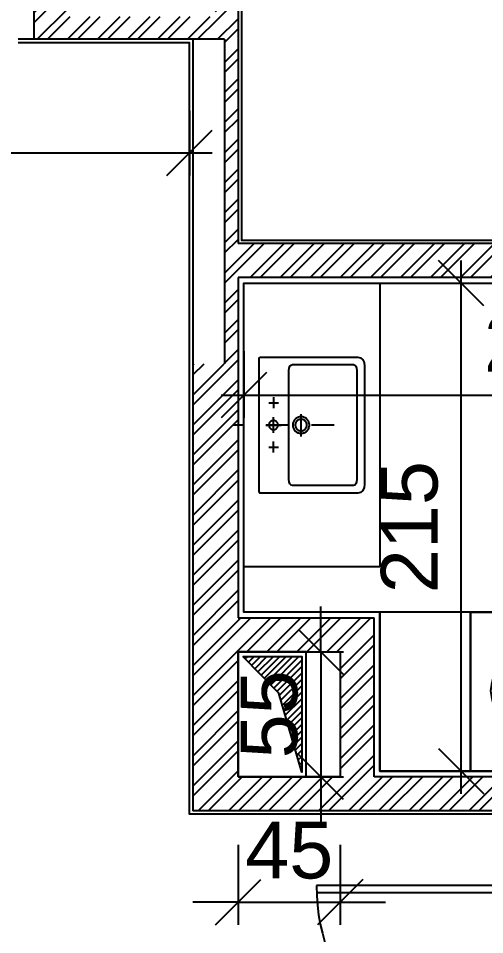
# Model space of a CAD drawing. Extents: x -1.7 to 43, y -165.8 to -101.1.
# Drawn here: x 4.058 to 6.116, y -113.496 to -109.458 of the extents above; entities that cross this region are included whole.
import ezdxf

# ---------------------------------------------------------------- set-up
doc = ezdxf.new("R2010")
doc.units = 0
doc.header["$MEASUREMENT"] = 0
doc.header["$PDMODE"] = 35
doc.header["$PDSIZE"] = 0.3
doc.linetypes.add('CENTER', pattern=[2, 1.25, -0.25, 0.25, -0.25])
doc.linetypes.add('DASHDOTX2', pattern=[50.8, 25.4, -12.7, 0, -12.7])
doc.layers.get('0').update_dxf_attribs({"linetype": 'CONTINUOUS'})
doc.layers.get('DEFPOINTS').update_dxf_attribs({"linetype": 'CONTINUOUS'})
for name, color, linetype in [('A-AXIS-SANITARY', 10, 'DASHDOTX2'), ('a-dim', 3, 'CONTINUOUS'), ('A-DOORS', 1, 'CONTINUOUS'), ('A-FLOR-PFIX', 61, 'CONTINUOUS'), ('A-HATCH-WALL', 8, 'CONTINUOUS'), ('A-PLASTER', 8, 'CONTINUOUS'), ('A-PORTE', 1, 'CONTINUOUS'), ('a-revetement', 1, 'CONTINUOUS'), ('A-SANIT', 95, 'CONTINUOUS'), ('A-SECT-TILE', 12, 'CONTINUOUS'), ('a-shaft', 251, 'CONTINUOUS'), ('A-WALL', 4, 'CONTINUOUS'), ('S-2ND-3RD-4-5-6TH$0$A-SHAFT 2-3-4-5-6', 8, 'CONTINUOUS')]:
    doc.layers.add(name, color=color, linetype=linetype)
doc.styles.add('A100-STEXT', font='ARIAL.TTF', dxfattribs={"height": 0.25})
doc.dimstyles.new('A100-DIM', dxfattribs={"dimtxt": 0.25, "dimasz": 0.2, "dimexe": 0.1, "dimexo": 0.3, "dimgap": 0.1, "dimtad": 1, "dimlfac": 100, "dimrnd": 0.5, "dimdsep": 46, "dimtxsty": 'A100-STEXT', "dimblk1": 'OBLIQUE', "dimblk2": 'OBLIQUE', "dimsah": 1, "dimcen": -0.05, "dimdle": 0.1, "dimclrd": 15, "dimclre": 15, "dimclrt": 256, "dimadec": 0, "dimazin": 0, "dimtfac": 0.28, "dimtix": 1, "dimtmove": 2, "dimatfit": 3, "dimldrblk": 'OBLIQUE', "dimfxl": 0, "dimtolj": 1, "dimarcsym": 0})

# ---------------------------------------------------------------- blocks, each defined once
blk = doc.blocks.new('P90E18D')
at = {"layer": 'A-PORTE'}
for p, q in [((0, 0), (0.05, 0)), ((0, -0.18), (0, 0)), ((0.05, 0), (0.05, -0.13)), ((0.9, 0), (0.85, 0)), ((0.85, 0), (0.85, -0.13)), ((0.9, -0.18), (0.9, 0)), ((0.05, -0.13), (0.03, -0.13)), ((0.03, -0.13), (0.03, -0.18)), ((0.85, -0.13), (0.87, -0.13)), ((0.87, -0.13), (0.87, -0.18)), ((0.03, -0.18), (0, -0.18)), ((0.06, -0.18), (0.02, -0.18)), ((0.03, -0.18), (0.03, -1.02)), ((0.06, -1.02), (0.06, -0.18)), ((0.87, -0.18), (0.9, -0.18))]:
    blk.add_line(p, q, dxfattribs=at)
blk.add_arc((0.03, -0.18), 0.84, 270, 360, dxfattribs=at)
blk = doc.blocks.new('bathtub')
at = {"layer": 'A-SANIT'}
for p, q in [((-0.7, 0), (-0.7, 1.7)), ((0, 0), (0, 1.7)), ((-0.5761, 1.3825), (-0.5761, 0.9759)), ((-0.1322, 1.3819), (-0.1322, 0.9753)), ((-0.6305, 1.3586), (-0.6305, 0.3667)), ((-0.0778, 1.3586), (-0.0778, 0.3667)), ((-0.6305, 0.9759), (-0.5761, 0.9759)), ((-0.0778, 0.9753), (-0.1322, 0.9753)), ((-0.6305, 0.937), (-0.5916, 0.937)), ((-0.0778, 0.9364), (-0.1167, 0.9364)), ((-0.5761, 0.9214), (-0.5761, 0.8903)), ((-0.1322, 0.9208), (-0.1322, 0.8897)), ((-0.6305, 0.8747), (-0.5916, 0.8747)), ((-0.0778, 0.8742), (-0.1167, 0.8742)), ((-0.6305, 0.8359), (-0.5851, 0.8359)), ((-0.0778, 0.8353), (-0.1232, 0.8353))]:
    blk.add_line(p, q, dxfattribs=at)
blk.add_lwpolyline([(0, 1.7), (-0.7, 1.7), (-0.7, 0), (0, 0)], close=True, dxfattribs=at)
for centre, radius, start, end in [((-0.3498, 1.3363), 0.2816, 90.8902, 175.4646), ((-0.3573, 1.3377), 0.2803, 4.283, 89.3622), ((-0.3661, 1.3819), 0.21, 86.743, 180), ((-0.3422, 1.3819), 0.21, 0, 93.257), ((-0.5916, 0.9214), 0.0156, 0, 90), ((-0.1167, 0.9208), 0.0156, 90, 180), ((-0.5916, 0.8903), 0.0156, 270, 0), ((-0.1167, 0.8897), 0.0156, 180, 270), ((-0.5851, 0.8203), 0.0156, 23.3684, 90), ((-0.6191, 0.8056), 0.0526, 349.51, 23.3684), ((-0.0892, 0.805), 0.0526, 156.6316, 190.49), ((-0.1232, 0.8197), 0.0156, 90, 156.6316), ((-5.5617, 1.4689), 5.0395, 348.0986, 352.3207), ((4.8534, 1.4689), 5.0395, 187.6793, 191.9014), ((-0.3542, 0.4296), 0.2764, 180, 0), ((-0.3245, 0.3937), 0.3073, 185.0523, 264.4541), ((-0.3838, 0.3937), 0.3073, 275.5459, 354.9477)]:
    blk.add_arc(centre, radius, start, end, dxfattribs=at)
blk = doc.blocks.new('A$C110900A5')
at = {"layer": 'A-AXIS-SANITARY', "linetype": 'CENTER', "ltscale": 0.1}
blk.add_line((294.5, -331.2), (294.5, 114.1), dxfattribs=at)
blk.add_lwpolyline([(244.7, -184.8), (342.1, -184.8)], dxfattribs=at)
at = {"layer": 'A-FLOR-PFIX'}
for points in [[(594.2, -3.5), (594.2, -4.8), (594.2, -8.4), (594.2, -22.1), (594.2, -43.4), (594.2, -71.1), (594.2, -103.8), (594.2, -140.3), (594.2, -219.7), (594.2, -299), (594.2, -335.6), (594.2, -368.3), (594.2, -395.9), (594.2, -417.3), (594.2, -431), (594.2, -434.6), (594.2, -435.8), (591.1, -447.3), (582.6, -456.6), (570, -462.9), (554.5, -465.2), (553, -465.2), (548.6, -465.2), (541.6, -465.2), (532.1, -465.2), (506.5, -465.2), (473.2, -465.2), (433.9, -465.2), (390, -465.2), (294.5, -465.2), (199, -465.2), (155.1, -465.2), (115.8, -465.2), (82.5, -465.2), (56.9, -465.2), (47.4, -465.2), (40.4, -465.2), (36, -465.2), (34.5, -465.2), (19.1, -462.9), (6.4, -456.6), (-2.1, -447.3), (-5.2, -435.8), (-5.2, -434.6), (-5.2, -431), (-5.2, -417.3), (-5.2, -395.9), (-5.2, -368.3), (-5.2, -335.6), (-5.2, -299), (-5.2, -219.7), (-5.2, -140.3), (-5.2, -103.8), (-5.2, -71.1), (-5.2, -43.4), (-5.2, -22.1), (-5.2, -8.4), (-5.2, -4.8), (-5.2, -3.5), (-1.7, 0), (0, 0), (5, 0), (12.9, 0), (23.8, 0), (37.2, 0), (53, 0), (90.9, 0), (135.7, 0), (185.7, 0), (294.5, 0), (403.3, 0), (453.3, 0), (498.2, 0), (536, 0), (551.8, 0), (565.3, 0), (576.1, 0), (584.1, 0), (589, 0), (590.7, 0), (594.2, -3.5)], [(294.5, -28.9), (294.5, -97.7)], [(172.9, -63), (221.3, -63)], [(196.6, -43.2), (196.6, -85)], [(260.6, -63), (329.4, -63)], [(314.7, -63), (314.6, -61), (314.3, -59), (313.8, -57), (313.1, -55.2), (312.3, -53.4), (311.3, -51.7), (310.1, -50.2), (308.8, -48.7), (307.4, -47.4), (305.8, -46.3), (304.1, -45.2), (302.4, -44.4), (300.5, -43.7), (298.6, -43.2), (296.6, -42.9), (294.5, -42.8), (292.4, -42.9), (290.4, -43.2), (288.5, -43.7), (286.6, -44.4), (284.9, -45.2), (283.2, -46.3), (281.6, -47.4), (280.2, -48.7), (278.9, -50.2), (277.7, -51.7), (276.7, -53.4), (275.9, -55.2), (275.2, -57), (274.7, -59), (274.4, -61), (274.3, -63), (274.4, -65.1), (274.7, -67.1), (275.2, -69), (275.9, -70.9), (276.7, -72.7), (277.7, -74.3), (278.9, -75.9), (280.2, -77.3), (281.6, -78.6), (283.2, -79.8), (284.9, -80.8), (286.6, -81.7), (288.5, -82.4), (290.4, -82.9), (292.4, -83.2), (294.5, -83.3), (296.6, -83.2), (298.6, -82.9), (300.5, -82.4), (302.4, -81.7), (304.1, -80.8), (305.8, -79.8), (307.4, -78.6), (308.8, -77.3), (310.1, -75.9), (311.3, -74.3), (312.3, -72.7), (313.1, -70.9), (313.8, -69), (314.3, -67.1), (314.6, -65.1), (314.7, -63), (314.7, -63)], [(417.2, -63), (368.8, -63)], [(392.5, -43.2), (392.5, -85)], [(561.1, -415.8), (559, -421.8), (553.3, -426.7), (544.9, -430), (534.5, -431.2), (533.1, -431.2), (529.1, -431.2), (522.6, -431.2), (513.9, -431.2), (503, -431.2), (490.2, -431.2), (459.5, -431.2), (423.2, -431.2), (382.6, -431.2), (294.5, -431.2), (206.4, -431.2), (165.9, -431.2), (129.5, -431.2), (98.8, -431.2), (86, -431.2), (75.2, -431.2), (66.4, -431.2), (59.9, -431.2), (55.9, -431.2), (54.5, -431.2), (44.2, -430), (35.7, -426.7), (30, -421.8), (27.9, -415.8), (27.9, -412.8), (27.9, -404.2), (27.9, -390.9), (27.9, -373.7), (27.9, -353.3), (27.9, -330.6), (27.9, -281.1), (27.9, -231.7), (27.9, -209), (27.9, -188.6), (27.9, -171.3), (27.9, -158.1), (27.9, -149.5), (27.9, -146.5), (30, -140.5), (35.7, -135.6), (44.2, -132.3), (54.5, -131.1), (55.9, -131.1), (59.9, -131.1), (66.4, -131.1), (75.2, -131.1), (86, -131.1), (98.8, -131.1), (129.5, -131.1), (165.9, -131.1), (206.4, -131.1), (294.5, -131.1), (382.6, -131.1), (423.2, -131.1), (459.5, -131.1), (490.2, -131.1), (503, -131.1), (513.9, -131.1), (522.6, -131.1), (529.1, -131.1), (533.1, -131.1), (534.5, -131.1), (544.9, -132.3), (553.3, -135.6), (559, -140.5), (561.1, -146.5), (561.1, -149.5), (561.1, -158.1), (561.1, -171.3), (561.1, -188.6), (561.1, -209), (561.1, -231.7), (561.1, -281.1), (561.1, -330.6), (561.1, -353.3), (561.1, -373.7), (561.1, -390.9), (561.1, -404.2), (561.1, -412.8), (561.1, -415.8), (561.1, -415.8)], [(331.2, -184.8), (331, -181), (330.4, -177.4), (329.5, -173.9), (328.3, -170.5), (326.8, -167.3), (324.9, -164.3), (322.8, -161.5), (320.4, -158.9), (317.8, -156.5), (315, -154.4), (312, -152.5), (308.8, -151), (305.4, -149.8), (301.9, -148.9), (298.3, -148.3), (294.5, -148.1), (290.8, -148.3), (287.1, -148.9), (283.6, -149.8), (280.2, -151), (277, -152.5), (274, -154.4), (271.2, -156.5), (268.6, -158.9), (266.2, -161.5), (264.1, -164.3), (262.3, -167.3), (260.7, -170.5), (259.5, -173.9), (258.6, -177.4), (258, -181), (257.8, -184.8), (258, -188.5), (258.6, -192.2), (259.5, -195.7), (260.7, -199.1), (262.3, -202.3), (264.1, -205.3), (266.2, -208.1), (268.6, -210.7), (271.2, -213.1), (274, -215.2), (277, -217), (280.2, -218.6), (283.6, -219.8), (287.1, -220.7), (290.8, -221.3), (294.5, -221.5), (298.3, -221.3), (301.9, -220.7), (305.4, -219.8), (308.8, -218.6), (312, -217), (315, -215.2), (317.8, -213.1), (320.4, -210.7), (322.8, -208.1), (324.9, -205.3), (326.8, -202.3), (328.3, -199.1), (329.5, -195.7), (330.4, -192.2), (331, -188.5), (331.2, -184.8), (331.2, -184.8)], [(320.1, -184.8), (320, -182.2), (319.6, -179.6), (318.9, -177.2), (318.1, -174.8), (317, -172.6), (315.7, -170.5), (314.2, -168.5), (312.6, -166.7), (310.8, -165.1), (308.8, -163.6), (306.7, -162.3), (304.5, -161.2), (302.1, -160.4), (299.7, -159.7), (297.1, -159.3), (294.5, -159.2), (291.9, -159.3), (289.4, -159.7), (286.9, -160.4), (284.5, -161.2), (282.3, -162.3), (280.2, -163.6), (278.2, -165.1), (276.4, -166.7), (274.8, -168.5), (273.3, -170.5), (272, -172.6), (270.9, -174.8), (270.1, -177.2), (269.4, -179.6), (269, -182.2), (268.9, -184.8), (269, -187.4), (269.4, -190), (270.1, -192.4), (270.9, -194.8), (272, -197), (273.3, -199.1), (274.8, -201.1), (276.4, -202.9), (278.2, -204.5), (280.2, -206), (282.3, -207.3), (284.5, -208.4), (286.9, -209.2), (289.4, -209.9), (291.9, -210.2), (294.5, -210.4), (297.1, -210.2), (299.7, -209.9), (302.1, -209.2), (304.5, -208.4), (306.7, -207.3), (308.8, -206), (310.8, -204.5), (312.6, -202.9), (314.2, -201.1), (315.7, -199.1), (317, -197), (318.1, -194.8), (318.9, -192.4), (319.6, -190), (320, -187.4), (320.1, -184.8), (320.1, -184.8)]]:
    blk.add_lwpolyline(points, dxfattribs=at)
blk = doc.blocks.new('_OBLIQUE')
at = {"color": 0, "linetype": 'ByBlock'}
blk.add_line((-0.5, -0.5), (0.5, 0.5), dxfattribs=at)
blk = doc.blocks.new('*D67')
at = {"layer": 'a-dim', "color": 15, "lineweight": -2}
for p, q in [((5.3932, -112.2501), (5.3932, -112.0501)), ((5.3284, -112.2501), (5.4932, -112.2501)), ((5.3932, -112.2501), (5.3932, -112.8001)), ((5.3284, -112.8001), (5.4932, -112.8001)), ((5.3932, -112.8001), (5.3932, -113.0001))]:
    blk.add_line(p, q, dxfattribs=at)
at = {"layer": 'DEFPOINTS', "color": 0}
for p in [(5.0284, -112.2501), (5.0284, -112.8001), (5.3932, -112.8001)]:
    blk.add_point(p, dxfattribs=at)
at = {"layer": 'a-dim', "color": 15, "lineweight": -2, "xscale": 0.2, "yscale": 0.2, "zscale": 0.2}
for p, rotation in [((5.3932, -112.2501), 270), ((5.3932, -112.8001), 90)]:
    blk.add_blockref('_OBLIQUE', p, dxfattribs=dict(at, rotation=rotation))
at = {"layer": 'a-dim', "insert": (5.1661, -112.5251), "char_height": 0.25, "attachment_point": 5, "rotation": 90, "style": 'A100-STEXT'}
blk.add_mtext('\\A1;55', dxfattribs=at)
blk = doc.blocks.new('*D68')
at = {"layer": 'a-dim', "color": 15, "lineweight": -2}
for p, q in [((5.0284, -113.1001), (5.0284, -113.4523)), ((5.4784, -113.1001), (5.4784, -113.4523)), ((5.0284, -113.3523), (4.8284, -113.3523)), ((5.0284, -113.3523), (5.4784, -113.3523)), ((5.4784, -113.3523), (5.6784, -113.3523))]:
    blk.add_line(p, q, dxfattribs=at)
at = {"layer": 'DEFPOINTS', "color": 0}
for p in [(5.0284, -112.8001), (5.4784, -112.8001), (5.4784, -113.3523)]:
    blk.add_point(p, dxfattribs=at)
at = {"layer": 'a-dim', "color": 15, "lineweight": -2, "xscale": 0.2, "yscale": 0.2, "zscale": 0.2}
blk.add_blockref('_OBLIQUE', (5.0284, -113.3523), dxfattribs=at)
at = {"layer": 'a-dim', "color": 15, "lineweight": -2, "xscale": 0.2, "yscale": 0.2, "zscale": 0.2, "rotation": 180}
blk.add_blockref('_OBLIQUE', (5.4784, -113.3523), dxfattribs=at)
at = {"layer": 'a-dim', "insert": (5.2534, -113.1251), "char_height": 0.25, "attachment_point": 5, "style": 'A100-STEXT'}
blk.add_mtext('\\A1;45', dxfattribs=at)
blk = doc.blocks.new('*D69')
at = {"layer": 'a-dim', "color": 15, "lineweight": -2}
for p, q in [((6.0122, -112.8751), (6.0122, -110.5251)), ((5.9534, -110.6251), (6.1122, -110.6251)), ((5.9534, -112.7751), (6.1122, -112.7751))]:
    blk.add_line(p, q, dxfattribs=at)
at = {"layer": 'DEFPOINTS', "color": 0}
for p in [(5.6534, -110.6251), (6.0122, -110.6251), (5.6534, -112.7751)]:
    blk.add_point(p, dxfattribs=at)
at = {"layer": 'a-dim', "color": 15, "lineweight": -2, "xscale": 0.2, "yscale": 0.2, "zscale": 0.2}
for p, rotation in [((6.0122, -110.6251), 90), ((6.0122, -112.7751), 270)]:
    blk.add_blockref('_OBLIQUE', p, dxfattribs=dict(at, rotation=rotation))
at = {"layer": 'a-dim', "insert": (5.7845, -111.7001), "char_height": 0.25, "attachment_point": 5, "rotation": 90, "style": 'A100-STEXT'}
blk.add_mtext('\\A1;215', dxfattribs=at)
blk = doc.blocks.new('*D70')
at = {"layer": 'a-dim', "color": 15, "lineweight": -2}
for p, q in [((5.0534, -110.9251), (5.0534, -111.2186)), ((7.7534, -110.9251), (7.7534, -111.2186)), ((4.9534, -111.1186), (7.8534, -111.1186))]:
    blk.add_line(p, q, dxfattribs=at)
at = {"layer": 'DEFPOINTS', "color": 0}
for p in [(5.0534, -110.6251), (7.7534, -110.6251), (7.7534, -111.1186)]:
    blk.add_point(p, dxfattribs=at)
at = {"layer": 'a-dim', "color": 15, "lineweight": -2, "xscale": 0.2, "yscale": 0.2, "zscale": 0.2, "rotation": 180}
blk.add_blockref('_OBLIQUE', (5.0534, -111.1186), dxfattribs=at)
at = {"layer": 'a-dim', "color": 15, "lineweight": -2, "xscale": 0.2, "yscale": 0.2, "zscale": 0.2}
blk.add_blockref('_OBLIQUE', (7.7534, -111.1186), dxfattribs=at)
at = {"layer": 'a-dim', "insert": (6.4034, -110.891), "char_height": 0.25, "attachment_point": 5, "style": 'A100-STEXT'}
blk.add_mtext('\\A1;270', dxfattribs=at)
blk = doc.blocks.new('*D80')
at = {"layer": 'a-dim', "color": 15, "lineweight": -2}
for p, q in [((0.4934, -109.8651), (0.4934, -110.151)), ((4.8134, -109.8651), (4.8134, -110.151)), ((0.3934, -110.051), (4.9134, -110.051))]:
    blk.add_line(p, q, dxfattribs=at)
at = {"layer": 'DEFPOINTS', "color": 0}
for p in [(0.4934, -109.5651), (4.8134, -109.5651), (4.8134, -110.051)]:
    blk.add_point(p, dxfattribs=at)
at = {"layer": 'a-dim', "color": 15, "lineweight": -2, "xscale": 0.2, "yscale": 0.2, "zscale": 0.2, "rotation": 180}
blk.add_blockref('_OBLIQUE', (0.4934, -110.051), dxfattribs=at)
at = {"layer": 'a-dim', "color": 15, "lineweight": -2, "xscale": 0.2, "yscale": 0.2, "zscale": 0.2}
blk.add_blockref('_OBLIQUE', (4.8134, -110.051), dxfattribs=at)
at = {"layer": 'a-dim', "insert": (2.6534, -109.8233), "char_height": 0.25, "attachment_point": 5, "style": 'A100-STEXT'}
blk.add_mtext('\\A1;432', dxfattribs=at)

msp = doc.modelspace()

# ---------------------------------------------------------------- hatches: boundary and pattern name
at = {"layer": 'A-HATCH-WALL'}
h = msp.add_hatch(dxfattribs=at)
h.set_pattern_fill('ANSI32', color=256, scale=0.25, style=0)
h.set_pattern_definition([(45, (5e-11, -162.35014), (-0.06629126, 0.06629126), []), (45, (0.04419, -162.35014), (-0.06629126, 0.06629126), [])])
h.paths.add_polyline_path([(4.27837, -109.45014), (4.27837, -109.40014), (4.87837, -109.40014), (4.87837, -107.22014), (4.92837, -107.22014), (4.92837, -109.45014)], flags=16)
h.paths.add_polyline_path([(5.02837, -112.25014), (5.47837, -112.25014), (5.47837, -112.80014), (5.02837, -112.80014)], flags=16)
h.paths.add_polyline_path([(4.96837, -110.98014), (4.82837, -110.98014), (4.82837, -112.95014), (6.22837, -112.95014), (6.22837, -113.25014), (6.37837, -113.25014), (6.37837, -112.95014), (8.12837, -112.95014), (8.12837, -112.80014), (7.92837, -112.80014), (7.92837, -112.00014), (7.77837, -112.00014), (7.77837, -112.80014), (5.62837, -112.80014), (5.62837, -112.10014), (5.02837, -112.10014), (5.02837, -110.60014), (7.77837, -110.60014), (7.77837, -111.20014), (7.92837, -111.20014), (7.92837, -110.45014), (5.02837, -110.45014), (5.02837, -107.12014), (4.72837, -107.12014), (4.72837, -109.25014), (4.12837, -109.25014), (4.12837, -109.55014), (4.96837, -109.55014)])
at = {"layer": 'a-shaft'}
h = msp.add_hatch(dxfattribs=at)
h.set_pattern_fill('_USER,_O', color=256, scale=0.02, angle=405, pattern_type=0)
h.set_pattern_definition([(44.9999999995, (23798.250082, -338494.375244), (-0.0141421356236, 0.0141421356238), [])])
h.paths.add_polyline_path([(5.20822, -112.43206), (5.30837, -112.78014), (5.30837, -112.27014), (5.04837, -112.27014)])

# ---------------------------------------------------------------- linework, layer by layer
at = {"layer": 'A-FLOR-PFIX'}
for points in [[(5.65337, -111.87514), (5.05337, -111.87514), (5.05337, -110.62514), (5.65337, -110.62514)], [(6.05337, -112.07514), (5.65337, -112.07514), (5.65337, -112.77514), (6.05337, -112.77514)]]:
    msp.add_lwpolyline(points, close=True, dxfattribs=at)
at = {"layer": 'A-PLASTER'}
for points in [[(5.04337, -107.05014), (5.04337, -110.43514), (7.94337, -110.43514), (7.94337, -111.20014)], [(6.21337, -113.25014), (6.21337, -112.96514), (4.81337, -112.96514), (4.81337, -109.56514), (4.05837, -109.56514)], [(7.75337, -112.00014), (7.75337, -112.77514), (5.65337, -112.77514), (5.65337, -112.07514), (5.05337, -112.07514), (5.05337, -110.62514), (7.75337, -110.62514), (7.75337, -111.20014)]]:
    msp.add_lwpolyline(points, dxfattribs=at)
at = {"layer": 'a-revetement'}
msp.add_line((4.12837, -109.55014), (4.05837, -109.55014), dxfattribs=at)
at = {"layer": 'A-SECT-TILE'}
msp.add_lwpolyline([(7.75337, -112.00014), (7.75337, -112.77514), (5.65337, -112.77514), (5.65337, -112.07514), (5.05337, -112.07514), (5.05337, -110.62514), (7.75337, -110.62514), (7.75337, -111.20014)], dxfattribs=at)
at = {"layer": 'a-shaft'}
msp.add_lwpolyline([(5.04837, -112.27014), (5.30837, -112.27014), (5.30837, -112.78014), (5.20822, -112.43206), (5.04837, -112.27014)], dxfattribs=at)
at = {"layer": 'A-WALL'}
for p, q in [((5.02837, -107.12014), (5.02837, -110.45014)), ((4.12837, -109.55014), (4.12837, -109.25014)), ((4.82837, -109.55014), (4.12837, -109.55014)), ((4.82837, -109.55014), (4.82837, -112.95014)), ((4.96837, -109.55014), (4.82837, -109.55014)), ((4.96837, -109.55014), (4.96837, -110.98014)), ((7.92837, -110.45014), (5.02837, -110.45014)), ((5.02837, -110.60014), (5.02837, -112.10014)), ((7.77837, -110.60014), (5.02837, -110.60014)), ((5.02837, -112.10014), (5.62837, -112.10014)), ((5.62837, -112.80014), (5.62837, -112.10014)), ((5.02837, -112.25014), (5.02837, -112.35014)), ((7.77837, -112.80014), (5.62837, -112.80014)), ((6.22837, -112.95014), (4.82837, -112.95014))]:
    msp.add_line(p, q, dxfattribs=at)
msp.add_lwpolyline([(5.02837, -112.80014), (5.02837, -112.25014), (5.47837, -112.25014), (5.47837, -112.80014)], close=True, dxfattribs=at)
at = {"layer": 'S-2ND-3RD-4-5-6TH$0$A-SHAFT 2-3-4-5-6'}
msp.add_lwpolyline([(5.02837, -112.80014), (5.32837, -112.80014), (5.32837, -112.25014), (5.02837, -112.25014)], close=True, dxfattribs=at)

# ---------------------------------------------------------------- block references
at = {"layer": 'A-DOORS', "rotation": 270.000000000719}
msp.add_blockref('P90E18D', (6.39337, -113.25014), dxfattribs=at)
at = {"layer": 'A-FLOR-PFIX', "rotation": 269.9999999984685}
msp.add_blockref('bathtub', (6.05337, -112.77514), dxfattribs=at)
at = {"layer": 'A-SANIT', "ltscale": 0.5, "xscale": 0.000999999999990564, "yscale": 0.000999999999990564, "zscale": 0.001, "rotation": 90}
msp.add_blockref('A$C110900A5', (5.12077, -111.54465), dxfattribs=at)

# ---------------------------------------------------------------- dimensions: what is measured, and where the dimension line sits
at = {"layer": 'a-dim'}
for p1, p2, distance, picture, middle in [((0.49337, -109.56514), (4.81337, -109.56514), -0.4859, '*D80', (2.65337, -109.82332)), ((5.65337, -112.77514), (5.65337, -110.62514), -0.3588, '*D69', (5.78453, -111.70014)), ((5.05337, -110.62514), (7.75337, -110.62514), -0.49349, '*D70', (6.40337, -110.89099)), ((5.02837, -112.25014), (5.02837, -112.80014), 0.36482, '*D67', (5.16605, -112.52514)), ((5.02837, -112.80014), (5.47837, -112.80014), -0.55213, '*D68', (5.25337, -113.12514))]:
    dim = msp.add_aligned_dim(p1=p1, p2=p2, distance=distance, dimstyle='A100-DIM', dxfattribs=at)
    dim.commit()
    dim.dimension.update_dxf_attribs({"geometry": picture, "text_midpoint": middle})

doc.saveas('drawing.dxf')
